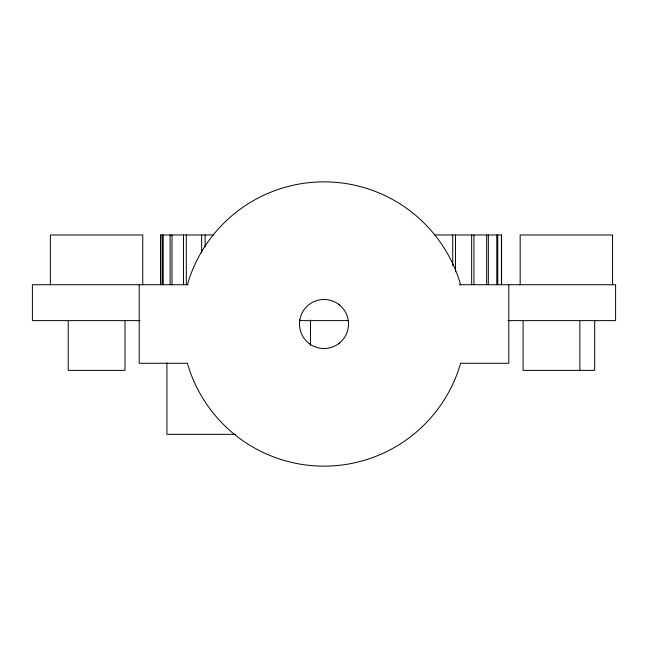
<?xml version="1.0" encoding="UTF-8"?>
<svg xmlns="http://www.w3.org/2000/svg" width="648" height="648" viewBox="0 0 648 648"><rect width="100%" height="100%" fill="white"/><g stroke="black" fill="none" stroke-linecap="round" stroke-linejoin="round"><path stroke-width="0.97" d="M299.716 320.622L299.83 319.853M338.58 343.715L339.698 342.833M213.751 234.981L160.55 234.981L160.55 284.731M434.816 234.981L501.601 234.981L501.601 284.731M188.114 284.731L32.4 284.731L32.4 320.622L140.033 320.622M459.294 284.731L615.6 284.731L615.6 320.622L507.902 320.622M299.376 320.622L348.049 320.622M235.686 434.338L166.925 434.338L166.925 362.888M338.58 304.285L339.698 305.168M612.562 284.731L612.562 234.981L520.166 234.981L520.166 284.731M594.686 320.622L594.686 370.373L523.106 370.373L523.106 320.622M579.863 320.622L579.863 370.373M508.793 284.731L508.793 363.269L460.615 363.269A142.147 142.147 0 0 1 187.385 363.269L139.207 363.269L139.207 284.731M501.414 234.981L501.414 284.731M497.745 234.981L497.745 284.731M496.781 234.981L496.781 284.731M488.333 234.981L488.333 284.731M486.648 234.981L486.648 284.731M473.947 234.981L473.947 284.731M471.655 234.981L471.655 284.731M455.504 234.981L455.504 271.796M452.741 234.981L452.741 265.826M310.497 320.112L310.497 345.384M205.133 234.981L205.133 246.92M201.641 234.981L201.641 252.89M186.292 234.981L186.292 284.731M183.497 234.981L183.497 284.731M171.995 234.981L171.995 284.731M170.084 234.981L170.084 284.731M163.215 234.981L163.215 284.731M162.316 234.981L162.316 284.731M160.728 234.981L160.728 284.731M142.763 284.731L142.763 234.981L50.366 234.981L50.366 284.731M124.991 320.622L124.991 370.373L68.234 370.373L68.234 320.622M187.385 284.731A142.147 142.147 0 0 1 460.615 284.731M309.979 344.12A24.519 24.519 0 0 0 348.43 326.082A24.519 24.519 0 0 0 313.583 301.798A24.519 24.519 0 0 0 309.979 344.12"/></g></svg>
